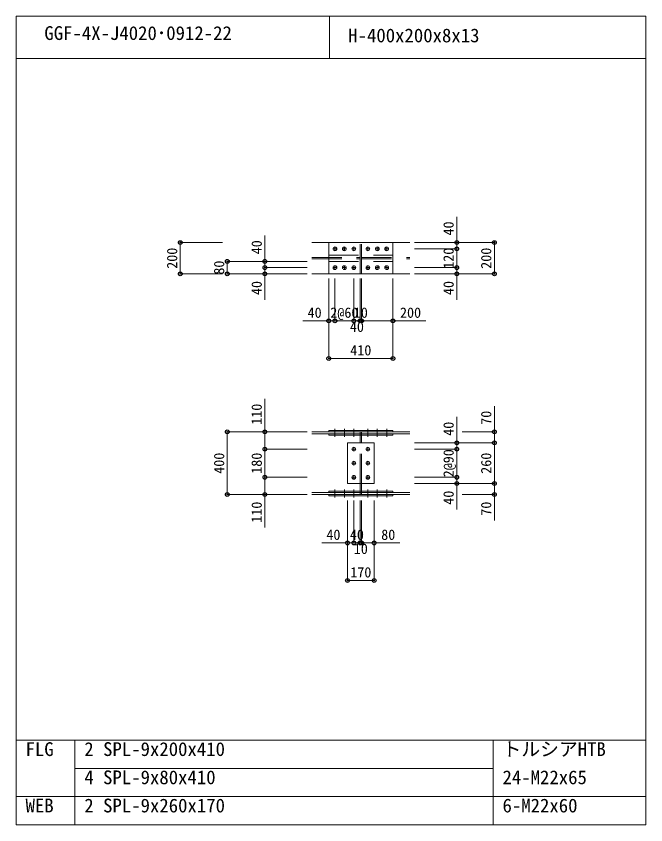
# Model space of a CAD drawing. Units: millimetres, scale not verified. Extents: x -8310 to 8310, y -4800 to 5700.
# Drawn here: x -4110 to -90, y 540 to 5700 of the extents above; entities that cross this region are included whole.
import ezdxf
from ezdxf.enums import TextEntityAlignment as Align

# ---------------------------------------------------------------- set-up
doc = ezdxf.new("R2010")
doc.units = ezdxf.units.MM
doc.header["$LTSCALE"] = 30
doc.header["$PDMODE"] = 32
doc.header["$PDSIZE"] = 24
doc.linetypes.add('USER2', pattern=[9.525, 6.35, -3.175])
doc.layers.add('0-0', color=7, linetype='Continuous')
doc.layers.add('0-2', color=7, linetype='Continuous')
for name, color, linetype, lineweight in [('0-1', 7, 'Continuous', 18), ('0-5', 7, 'Continuous', 18), ('0-6', 7, 'USER2', 18), ('0-8', 7, 'Continuous', 18), ('0-9', 7, 'Continuous', 18), ('0-A', 7, 'Continuous', 18), ('0-B', 7, 'Continuous', 18)]:
    doc.layers.add(name, color=color, linetype=linetype, lineweight=lineweight)
doc.styles.add('ＭＳ ゴシック', font='')
doc.styles.get('ＭＳ ゴシック').set_extended_font_data('MS Gothic')

msp = doc.modelspace()

# ---------------------------------------------------------------- linework, layer by layer
at = {"layer": '0-0'}
for p in [(-3062, 4255.5), (-1297, 4255.5), (-1057, 4255.5), (-1297, 4215.5), (-2762, 4135.5), (-2522, 4135.5), (-2522, 4095.5), (-1297, 4095.5), (-3062, 4055.5), (-2762, 4055.5), (-2522, 4055.5), (-1297, 4055.5), (-1057, 4055.5), (-2114.5, 3755.5), (-2074.5, 3755.5), (-1954.5, 3755.5), (-1914.5, 3755.5), (-1904.5, 3755.5), (-1704.5, 3755.5), (-2114.5, 3515.5), (-1704.5, 3515.5), (-2762, 3047.5), (-2522, 3047.5), (-1057, 3047.5), (-2522, 2937.5), (-1297, 2977.5), (-1297, 2937.5), (-1057, 2977.5), (-2522, 2757.5), (-1297, 2757.5), (-1297, 2717.5), (-1057, 2717.5), (-2762, 2647.5), (-2522, 2647.5), (-1057, 2647.5), (-1994.5, 2338.5), (-1954.5, 2338.5), (-1914.5, 2338.5), (-1904.5, 2338.5), (-1824.5, 2338.5), (-1994.5, 2098.5), (-1824.5, 2098.5)]:
    msp.add_point(p, dxfattribs=at)
at = {"layer": '0-1'}
for p, q in [((-4110, 540), (-4110, 5700)), ((-4110, 5700), (-90, 5700)), ((-2110, 5430), (-2110, 5700)), ((-90, 540), (-90, 5700)), ((-4110, 5430), (-90, 5430)), ((-4110, 1080), (-90, 1080)), ((-3735, 540), (-3735, 1080)), ((-1065, 540), (-1065, 1080)), ((-3735, 900), (-1065, 900)), ((-4110, 720), (-90, 720)), ((-4110, 540), (-90, 540))]:
    msp.add_line(p, q, dxfattribs=at)
at = {"layer": '0-5'}
for p, q in [((-2222, 4255.5), (-1914.5, 4255.5)), ((-2114.5, 4255.5), (-1704.5, 4255.5)), ((-2114.5, 4055.5), (-2114.5, 4255.5)), ((-1904.5, 4255.5), (-1597, 4255.5)), ((-2222, 4055.5), (-1914.5, 4055.5)), ((-1904.5, 4055.5), (-1597, 4055.5)), ((-2222, 3047.5), (-1914.5, 3047.5)), ((-2114.5, 3056.5), (-1704.5, 3056.5)), ((-2114.5, 3047.5), (-2114.5, 3056.5)), ((-1904.5, 3047.5), (-1597, 3047.5)), ((-1904.5, 3034.5), (-1904.5, 3047.5)), ((-2114.5, 3034.5), (-1704.5, 3034.5)), ((-2114.5, 3025.5), (-2114.5, 3034.5)), ((-1914.5, 2977.5), (-1914.5, 3025.5)), ((-1904.5, 3034.5), (-1597, 3034.5)), ((-1904.5, 2977.5), (-1904.5, 3025.5)), ((-1994.5, 2977.5), (-1824.5, 2977.5)), ((-1994.5, 2717.5), (-1994.5, 2977.5)), ((-1914.5, 2669.5), (-1914.5, 2717.5)), ((-1904.5, 2669.5), (-1904.5, 2717.5)), ((-2222, 2660.5), (-1914.5, 2660.5)), ((-2114.5, 2669.5), (-1914.5, 2669.5)), ((-2114.5, 2660.5), (-2114.5, 2669.5)), ((-2114.5, 2660.5), (-1914.5, 2660.5)), ((-2114.5, 2647.5), (-1914.5, 2647.5)), ((-2114.5, 2638.5), (-2114.5, 2647.5)), ((-2114.5, 2638.5), (-1914.5, 2638.5)), ((-1914.5, 2669.5), (-1704.5, 2669.5)), ((-1914.5, 2660.5), (-1704.5, 2660.5)), ((-1914.5, 2647.5), (-1704.5, 2647.5)), ((-1914.5, 2638.5), (-1704.5, 2638.5)), ((-1904.5, 2647.5), (-1597, 2647.5)), ((-1704.5, 2660.5), (-1704.5, 2669.5)), ((-1704.5, 2638.5), (-1704.5, 2647.5))]:
    msp.add_line(p, q, dxfattribs=at)
for points in [[(-2114.5, 4055.5), (-1704.5, 4055.5), (-1704.5, 4255.5)], [(-2222, 3034.5), (-1914.5, 3034.5), (-1914.5, 3047.5)], [(-2114.5, 3047.5), (-1704.5, 3047.5), (-1704.5, 3056.5)], [(-2114.5, 3025.5), (-1704.5, 3025.5), (-1704.5, 3034.5)], [(-1994.5, 2717.5), (-1824.5, 2717.5), (-1824.5, 2977.5)], [(-2222, 2647.5), (-1914.5, 2647.5), (-1914.5, 2660.5)], [(-1904.5, 2647.5), (-1904.5, 2660.5), (-1597, 2660.5)]]:
    msp.add_lwpolyline(points, dxfattribs=at)
at = {"layer": '0-6'}
for p, q in [((-2114.5, 4255.5), (-1704.5, 4255.5)), ((-1914.5, 4055.5), (-1914.5, 4255.5)), ((-1904.5, 4055.5), (-1904.5, 4255.5)), ((-2222, 4159.5), (-1914.5, 4159.5)), ((-2222, 4151.5), (-1914.5, 4151.5)), ((-2114.5, 4175.5), (-1704.5, 4175.5)), ((-2114.5, 4135.5), (-1704.5, 4135.5)), ((-1904.5, 4159.5), (-1597, 4159.5)), ((-1904.5, 4151.5), (-1597, 4151.5)), ((-2114.5, 4055.5), (-1704.5, 4055.5)), ((-1914.5, 3025.5), (-1914.5, 3034.5)), ((-1904.5, 3025.5), (-1904.5, 3034.5)), ((-1914.5, 2717.5), (-1914.5, 2977.5)), ((-1904.5, 2717.5), (-1904.5, 2977.5)), ((-1914.5, 2660.5), (-1914.5, 2669.5)), ((-1904.5, 2660.5), (-1904.5, 2669.5))]:
    msp.add_line(p, q, dxfattribs=at)
at = {"layer": '0-8'}
for p, q in [((-2085.5, 4215.5), (-2063.5, 4215.5)), ((-2074.5, 4204.5), (-2074.5, 4226.5)), ((-2025.5, 4215.5), (-2003.5, 4215.5)), ((-2014.5, 4204.5), (-2014.5, 4226.5)), ((-1965.5, 4215.5), (-1943.5, 4215.5)), ((-1954.5, 4204.5), (-1954.5, 4226.5)), ((-1875.5, 4215.5), (-1853.5, 4215.5)), ((-1864.5, 4204.5), (-1864.5, 4226.5)), ((-1815.5, 4215.5), (-1793.5, 4215.5)), ((-1804.5, 4204.5), (-1804.5, 4226.5)), ((-1755.5, 4215.5), (-1733.5, 4215.5)), ((-1744.5, 4204.5), (-1744.5, 4226.5)), ((-2085.5, 4095.5), (-2063.5, 4095.5)), ((-2074.5, 4084.5), (-2074.5, 4106.5)), ((-2025.5, 4095.5), (-2003.5, 4095.5)), ((-2014.5, 4084.5), (-2014.5, 4106.5)), ((-1965.5, 4095.5), (-1943.5, 4095.5)), ((-1954.5, 4084.5), (-1954.5, 4106.5)), ((-1875.5, 4095.5), (-1853.5, 4095.5)), ((-1864.5, 4084.5), (-1864.5, 4106.5)), ((-1815.5, 4095.5), (-1793.5, 4095.5)), ((-1804.5, 4084.5), (-1804.5, 4106.5)), ((-1755.5, 4095.5), (-1733.5, 4095.5)), ((-1744.5, 4084.5), (-1744.5, 4106.5)), ((-1954.5, 2926.5), (-1954.5, 2948.5)), ((-1864.5, 2926.5), (-1864.5, 2948.5)), ((-1965.5, 2937.5), (-1943.5, 2937.5)), ((-1875.5, 2937.5), (-1853.5, 2937.5)), ((-1965.5, 2847.5), (-1943.5, 2847.5)), ((-1954.5, 2836.5), (-1954.5, 2858.5)), ((-1875.5, 2847.5), (-1853.5, 2847.5)), ((-1864.5, 2836.5), (-1864.5, 2858.5)), ((-1965.5, 2757.5), (-1943.5, 2757.5)), ((-1954.5, 2746.5), (-1954.5, 2768.5)), ((-1875.5, 2757.5), (-1853.5, 2757.5)), ((-1864.5, 2746.5), (-1864.5, 2768.5))]:
    msp.add_line(p, q, dxfattribs=at)
at = {"layer": '0-9'}
for p, q in [((-2074.5, 3066.5), (-2074.5, 3015.5)), ((-2014.5, 3066.5), (-2014.5, 3015.5)), ((-1954.5, 3066.5), (-1954.5, 3015.5)), ((-1864.5, 3066.5), (-1864.5, 3015.5)), ((-1804.5, 3066.5), (-1804.5, 3015.5)), ((-1744.5, 3066.5), (-1744.5, 3015.5)), ((-2074.5, 2628.5), (-2074.5, 2679.5)), ((-2014.5, 2628.5), (-2014.5, 2679.5)), ((-1954.5, 2628.5), (-1954.5, 2679.5)), ((-1864.5, 2628.5), (-1864.5, 2679.5)), ((-1804.5, 2628.5), (-1804.5, 2679.5)), ((-1744.5, 2628.5), (-1744.5, 2679.5))]:
    msp.add_line(p, q, dxfattribs=at)
at = {"layer": '0-A'}
for p, q in [((-2792, 4255.5), (-3062, 4255.5)), ((-1567, 4255.5), (-1297, 4255.5)), ((-1567, 4255.5), (-1057, 4255.5)), ((-1567, 4215.5), (-1297, 4215.5)), ((-2252, 4135.5), (-2762, 4135.5)), ((-2252, 4135.5), (-2522, 4135.5)), ((-2252, 4095.5), (-2522, 4095.5)), ((-2522, 3890.5), (-2522, 4095.5)), ((-1567, 4095.5), (-1297, 4095.5)), ((-1297, 3890.5), (-1297, 4095.5)), ((-2252, 4055.5), (-2522, 4055.5)), ((-2114.5, 4025.5), (-2114.5, 3755.5)), ((-2114.5, 4025.5), (-2114.5, 3515.5)), ((-2074.5, 4025.5), (-2074.5, 3755.5)), ((-2074.5, 4025.5), (-2074.5, 3755.5)), ((-1954.5, 4025.5), (-1954.5, 3755.5)), ((-1954.5, 4025.5), (-1954.5, 3755.5)), ((-1914.5, 4025.5), (-1914.5, 3755.5)), ((-1914.5, 4025.5), (-1914.5, 3755.5)), ((-1904.5, 4025.5), (-1904.5, 3755.5)), ((-1904.5, 4025.5), (-1904.5, 3755.5)), ((-1704.5, 4025.5), (-1704.5, 3755.5)), ((-1704.5, 4025.5), (-1704.5, 3515.5)), ((-1567, 4055.5), (-1297, 4055.5)), ((-2279.5, 3755.5), (-2074.5, 3755.5)), ((-2074.5, 3755.5), (-1954.5, 3755.5)), ((-1954.5, 3755.5), (-1914.5, 3755.5)), ((-1914.5, 3755.5), (-1904.5, 3755.5)), ((-1904.5, 3755.5), (-1494.5, 3755.5)), ((-2114.5, 3515.5), (-1704.5, 3515.5)), ((-2252, 3047.5), (-2762, 3047.5)), ((-2252, 3047.5), (-2522, 3047.5)), ((-1262.08, 3047.5), (-1057, 3047.5)), ((-1567, 2977.5), (-1297, 2977.5)), ((-1567, 2977.5), (-1057, 2977.5)), ((-2252, 2937.5), (-2522, 2937.5)), ((-1567, 2937.5), (-1297, 2937.5)), ((-2252, 2757.5), (-2522, 2757.5)), ((-2522, 2437.5), (-2522, 2757.5)), ((-1567, 2757.5), (-1297, 2757.5)), ((-1297, 2552.5), (-1297, 2757.5)), ((-1567, 2717.5), (-1297, 2717.5)), ((-1567, 2717.5), (-1057, 2717.5)), ((-1057, 2482.5), (-1057, 2717.5)), ((-2252, 2647.5), (-2522, 2647.5)), ((-1262.08, 2647.5), (-1057, 2647.5)), ((-1994.5, 2608.5), (-1994.5, 2338.5)), ((-1994.5, 2608.5), (-1994.5, 2098.5)), ((-1954.5, 2608.5), (-1954.5, 2338.5)), ((-1954.5, 2608.5), (-1954.5, 2338.5)), ((-1914.5, 2608.5), (-1914.5, 2338.5)), ((-1914.5, 2608.5), (-1914.5, 2338.5)), ((-1904.5, 2608.5), (-1904.5, 2338.5)), ((-1904.5, 2608.5), (-1904.5, 2338.5)), ((-1824.5, 2608.5), (-1824.5, 2338.5)), ((-1824.5, 2608.5), (-1824.5, 2098.5)), ((-2159.5, 2338.5), (-1954.5, 2338.5)), ((-1954.5, 2338.5), (-1914.5, 2338.5)), ((-1914.5, 2338.5), (-1904.5, 2338.5)), ((-1904.5, 2338.5), (-1659.5, 2338.5)), ((-1994.5, 2098.5), (-1824.5, 2098.5))]:
    msp.add_line(p, q, dxfattribs=at)
for points in [[(-1567, 4215.5), (-1297, 4215.5), (-1297, 4420.5)], [(-2252, 4095.5), (-2522, 4095.5), (-2522, 4300.5)], [(-2792, 4055.5), (-3062, 4055.5), (-3062, 4255.5)], [(-1567, 4055.5), (-1057, 4055.5), (-1057, 4255.5)], [(-1567, 4095.5), (-1297, 4095.5), (-1297, 4215.5)], [(-2252, 4055.5), (-2762, 4055.5), (-2762, 4135.5)], [(-2252, 2937.5), (-2522, 2937.5), (-2522, 3257.5)], [(-1567, 2977.5), (-1057, 2977.5), (-1057, 3212.5)], [(-1567, 2937.5), (-1297, 2937.5), (-1297, 3142.5)], [(-2252, 2647.5), (-2762, 2647.5), (-2762, 3047.5)], [(-1567, 2717.5), (-1057, 2717.5), (-1057, 2977.5)], [(-2252, 2757.5), (-2522, 2757.5), (-2522, 2937.5)], [(-1567, 2757.5), (-1297, 2757.5), (-1297, 2937.5)]]:
    msp.add_lwpolyline(points, dxfattribs=at)
at = {"layer": '0-B'}
for centre in [(-2074.5, 4215.5), (-2014.5, 4215.5), (-1954.5, 4215.5), (-1864.5, 4215.5), (-1804.5, 4215.5), (-1744.5, 4215.5), (-2074.5, 4095.5), (-2014.5, 4095.5), (-1954.5, 4095.5), (-1864.5, 4095.5), (-1804.5, 4095.5), (-1744.5, 4095.5), (-1954.5, 2937.5), (-1864.5, 2937.5), (-1954.5, 2847.5), (-1864.5, 2847.5), (-1954.5, 2757.5), (-1864.5, 2757.5)]:
    msp.add_circle(centre, 12, dxfattribs=at)

# ---------------------------------------------------------------- texts
at = {"layer": '0-2', "style": 'ＭＳ ゴシック'}
for s, p in [('GGF-4X-J4020･0912-22', (-3930, 5521.8)), ('H-400x200x8x13', (-1990, 5506.8)), ('FLG', (-4050, 952.8)), ('2', (-3675, 952.8)), ('SPL-9x200x410', (-3555, 952.8)), ('トルシアHTB', (-1005, 952.8)), ('4', (-3675, 772.8)), ('SPL-9x80x410', (-3555, 772.8)), ('24-M22x65', (-1005, 772.8)), ('WEB', (-4050, 592.8)), ('2', (-3675, 592.8)), ('SPL-9x260x170', (-3555, 592.8)), ('6-M22x60', (-1005, 592.8))]:
    msp.add_text(s, height=87.98, dxfattribs=at).set_placement(p, align=Align.BOTTOM_LEFT)
at = {"layer": '0-A', "style": 'ＭＳ ゴシック'}
for s, p in [('40', (-1297, 4300.5)), ('40', (-2522, 4180.5)), ('200', (-3062, 4088)), ('120', (-1297, 4088)), ('200', (-1057, 4088)), ('80', (-2762, 4050.5)), ('40', (-2522, 3920.5)), ('40', (-1297, 3920.5)), ('110', (-2522, 3092.5)), ('70', (-1057, 3092.5)), ('40', (-1297, 3022.5)), ('400', (-2762, 2780)), ('180', (-2522, 2780)), ('2@90', (-1297, 2757.5)), ('260', (-1057, 2780)), ('40', (-1297, 2582.5)), ('110', (-2522, 2467.5)), ('70', (-1057, 2512.5))]:
    msp.add_text(s, height=65.98, rotation=90, dxfattribs=at).set_placement(p, align=Align.BOTTOM_LEFT)
for s, p in [('40', (-2249.5, 3755.5)), ('2@60', (-2104.5, 3755.5)), ('10', (-1954.5, 3755.5)), ('200', (-1659.5, 3755.5)), ('40', (-1979.5, 3665.5)), ('410', (-1977, 3515.5)), ('40', (-2129.5, 2338.5)), ('40', (-1979.5, 2338.5)), ('80', (-1779.5, 2338.5)), ('10', (-1954.5, 2248.5)), ('170', (-1977, 2098.5))]:
    msp.add_text(s, height=65.98, dxfattribs=at).set_placement(p, align=Align.BOTTOM_LEFT)

doc.saveas('drawing.dxf')
